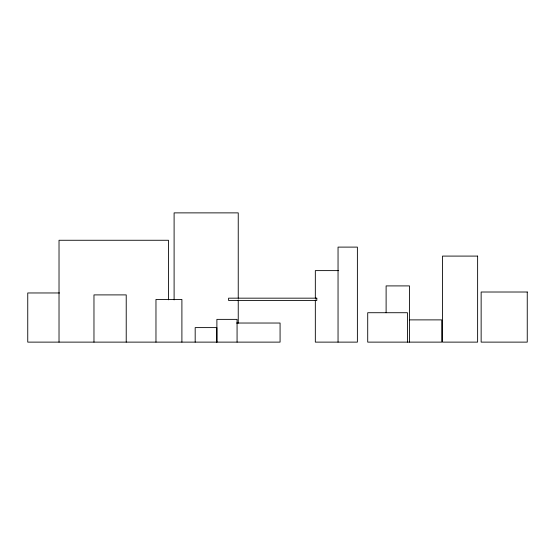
<?xml version="1.0" encoding="UTF-8"?>
<svg xmlns="http://www.w3.org/2000/svg" width="555" height="555" viewBox="0 0 555 555"><rect width="100%" height="100%" fill="white"/><g stroke="black" fill="none" stroke-linecap="round" stroke-linejoin="round"><path stroke-width="0.83" d="M338.696 270.618L315.33 270.618L315.33 298.188M59.517 292.964L27.75 292.964L27.75 342.123L280.074 342.123L280.074 323.031L236.52 323.031M409.437 319.881L441.731 319.881L441.731 342.123L367.715 342.123L367.715 312.722L407.453 312.722L407.453 342.123M409.493 342.123L409.493 285.908L386.113 285.908L386.113 312.722M338.044 342.123L338.044 247.107L357.385 247.107L357.385 342.123L315.33 342.123L315.33 299.908M238.241 298.181L238.241 212.877L174.103 212.877L174.103 299.901M238.241 299.901L238.241 323.17M237.068 342.123L237.068 319.368L216.887 319.368L216.887 342.123M216.832 342.123L216.832 327.61L195.18 327.61L195.18 342.123M181.901 342.123L181.901 299.443L155.969 299.443L155.969 342.123M168.477 299.832L168.477 240.266L59.024 240.266L59.024 342.123M126.221 342.123L126.221 294.899L93.968 294.899L93.968 342.123M477.626 256.091L442.495 256.091L442.495 342.123L477.626 342.123L477.626 256.091M527.25 292.013L481.143 292.013L481.143 342.123L527.25 342.123L527.25 292.013M316.801 298.167L228.598 298.167L228.598 300.477L316.801 300.477L316.801 298.167"/></g></svg>
